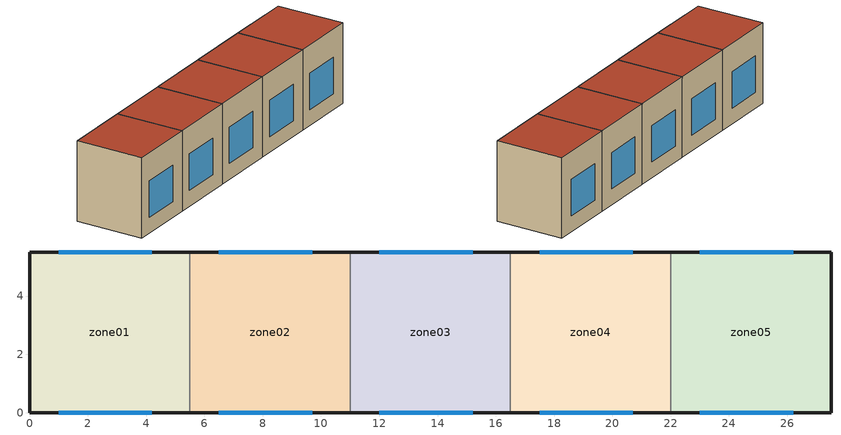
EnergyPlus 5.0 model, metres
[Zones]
zone01
 floor ground (GROUND_FLOOR): 5.5,5.5 5.5,0 0,0 0,5.5 z0
 wall outside (EXT_WALL): 5.5,5.5 0,5.5 0,0 5.5,0 z0:6.4
 wall to zone02 (ADJ_WALL): 5.5,0 5.5,5.5 z0:6.4
 window (EXT_WINDOW1): 1,0 4.2,0 / 4.2,5.5 1,5.5 z1.25:4.15
 roof outside (EXT_ROOF): 0,5.5 0,0 5.5,0 5.5,5.5 z6.4
zone02
 floor ground (GROUND_FLOOR): 11,5.5 11,0 5.5,0 5.5,5.5 z0
 wall outside (EXT_WALL): 11,5.5 5.5,5.5 / 5.5,0 11,0 z0:6.4
 wall to zone03 (ADJ_WALL): 11,0 11,5.5 z0:6.4
 wall to zone01 (ADJ_WALL): 5.5,5.5 5.5,0 z0:6.4
 window (EXT_WINDOW1): 6.5,0 9.7,0 / 9.7,5.5 6.5,5.5 z1.25:4.15
 roof outside (EXT_ROOF): 5.5,5.5 5.5,0 11,0 11,5.5 z6.4
zone03
 floor ground (GROUND_FLOOR): 16.5,5.5 16.5,0 11,0 11,5.5 z0
 wall outside (EXT_WALL): 16.5,5.5 11,5.5 / 11,0 16.5,0 z0:6.4
 wall to zone04 (ADJ_WALL): 16.5,0 16.5,5.5 z0:6.4
 wall to zone02 (ADJ_WALL): 11,5.5 11,0 z0:6.4
 window (EXT_WINDOW1): 12,0 15.2,0 / 15.2,5.5 12,5.5 z1.25:4.15
 roof outside (EXT_ROOF): 11,5.5 11,0 16.5,0 16.5,5.5 z6.4
zone04
 floor ground (GROUND_FLOOR): 22,5.5 22,0 16.5,0 16.5,5.5 z0
 wall outside (EXT_WALL): 22,5.5 16.5,5.5 / 16.5,0 22,0 z0:6.4
 wall to zone05 (ADJ_WALL): 22,0 22,5.5 z0:6.4
 wall to zone03 (ADJ_WALL): 16.5,5.5 16.5,0 z0:6.4
 window (EXT_WINDOW1): 17.5,0 20.7,0 / 20.7,5.5 17.5,5.5 z1.25:4.15
 roof outside (EXT_ROOF): 16.5,5.5 16.5,0 22,0 22,5.5 z6.4
zone05
 floor ground (GROUND_FLOOR): 27.5,5.5 27.5,0 22,0 22,5.5 z0
 wall outside (EXT_WALL): 22,0 27.5,0 27.5,5.5 22,5.5 z0:6.4
 wall to zone04 (ADJ_WALL): 22,5.5 22,0 z0:6.4
 window (EXT_WINDOW1): 23,0 26.2,0 / 26.2,5.5 23,5.5 z1.25:4.15
 roof outside (EXT_ROOF): 22,5.5 22,0 27.5,0 27.5,5.5 z6.4
[Building]
TRNSYS18: North Axis {deg}=0; Terrain=City; Loads Convergence Tolerance Value=0; Temperature Convergence Tolerance Value {deltaC}=0; Solar Distribution=FullInteriorAndExterior; Maximum Number of Warmup Days=0
[Site:Location]
not used: Latitude {deg}=0; Longitude {deg}=0; Time Zone {hr}=0; Elevation {m}=0
[Construction]
GROUND_FLOOR; EXT_WALL; EXT_ROOF; ADJ_WALL; EXT_WINDOW1: 
[WindowProperty:ShadingControl]
ESHADE=0; ISHADE=INPUT 1*MAX_ISHADE : SHADECNTRL=ISHADE_INTERNAL
[SurfaceProperty:OtherSideCoefficients]
BOUNDARY=IDENTICAL; BOUNDARY=INPUT 1*TBOUNDARY; BOUNDARY=INPUT 1*TBOUNDARY_2; BOUNDARY=INPUT 1*TBOUNDARY_3; BOUNDARY=INPUT 1*TGROUND; BOUNDARY=20; BOUNDARY=15
[Zone] Multiplier=1
zone01; zone02; zone03; zone04; zone05
